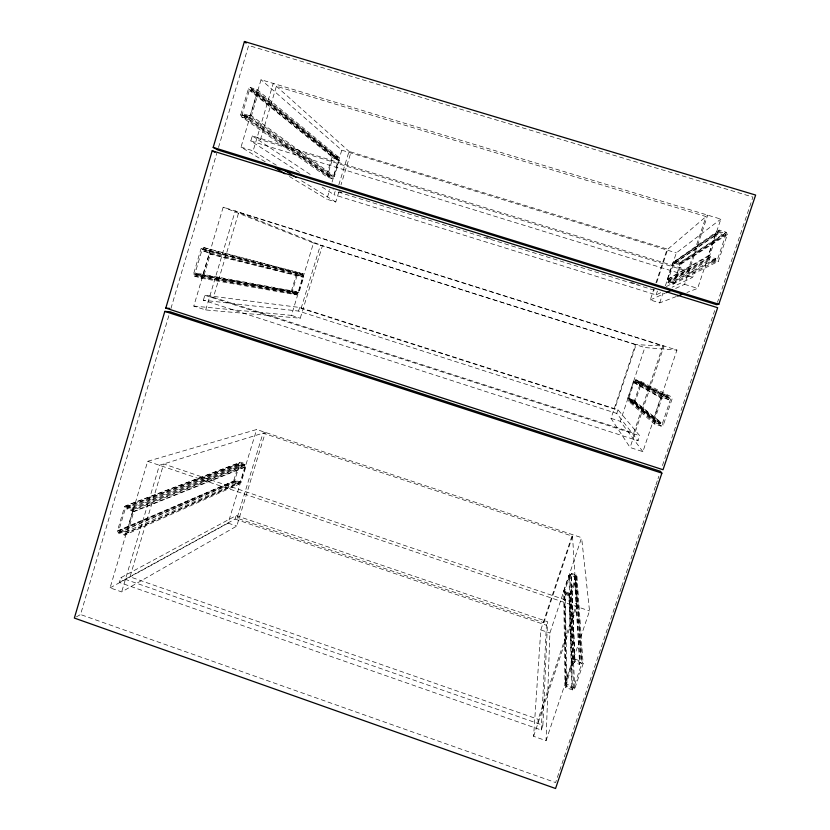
<?xml version="1.0" encoding="UTF-8"?>
<svg xmlns="http://www.w3.org/2000/svg" width="830" height="830" viewBox="0 0 830 830"><rect width="100%" height="100%" fill="white"/><g stroke="black" fill="none" stroke-linecap="round" stroke-linejoin="round"><path stroke-width="0.62" stroke-dasharray="4.15 3.11" d="M533.607 736.314L576.923 606.647L572.43 534.613L540.807 629.918L533.607 736.314L546.047 740.671L549.896 633.02L581.612 537.664L256.657 429.515L147.688 461.304L110.089 587.858L121.668 591.914L236.758 526.064L265.372 432.409L159.412 465.267L121.668 591.914M542.882 725.202L547.582 621.691L236.145 515.586L120.765 577.742L119.364 582.452L541.264 730.027L542.882 725.202L120.765 577.742M541.264 730.027L546.399 625.239L547.582 621.691M537.902 723.47L538.151 719.288L576.736 603.721L163.686 463.949L130.009 576.84L538.151 719.288M543.816 622.728L572.524 536.201L263.017 433.146L237.058 518.159L543.816 622.728L543.951 620.446M76.422 616.877L80.541 614.532L169.974 311.779M170.939 308.521L216.786 153.291M218.508 147.46L248.637 45.484L752.935 197.084L717.483 302.286M244.954 464.613L240.7 463.182L239.849 463.617L234.568 480.995L235.015 481.867L239.258 483.299L238.999 484.17L124.697 535.122L118.514 532.985L117.435 530.878L124.687 506.435L126.7 505.387L240.607 462.186L245.224 463.742L244.954 464.613L132.541 508.697L126.824 506.736L125.693 507.327L118.742 530.795L119.344 531.968L125.05 533.939L241.229 482.033L245.856 466.854L245.068 465.298L241.022 463.939L127.27 507.763L126.928 508.946L131.866 510.637L244.435 466.055L244.881 466.927L240.482 481.379L239.631 481.815L235.959 480.58L120.609 530.235L120.257 531.418L125.662 533.285L241.229 482.033M302.805 274.73L298.468 273.35L297.607 273.817L292.16 291.704L292.617 292.585L296.943 293.976L296.673 294.878L201.016 278.164L194.666 276.131L193.566 273.983L201.099 248.544L203.184 247.413L303.085 273.827L302.805 274.73L201.099 248.544M240.721 114.851L248.44 88.8L250.556 87.607L257.02 89.567L338.619 157.192L338.339 158.105L333.951 156.756L333.069 157.233L327.539 175.441L327.995 176.334L332.374 177.693L332.093 178.606L327.342 177.132L241.831 117.02L240.721 114.851L327.995 176.334M296.943 293.976L201.379 276.94L195.517 275.052L194.905 273.848L202.147 249.436L203.309 248.803L298.468 273.35M241.831 117.02L248.284 119.001L248.658 117.746L242.702 115.92L242.08 114.706L249.498 89.681L250.681 89.017L256.646 90.833L338.339 158.105M298.956 292.648L204.087 275.114L202.012 276.245L196.461 274.46L196.824 273.236L298.188 291.984L302.732 277.106L302.276 276.214L298.53 275.021L298.8 274.118L302.919 275.436L303.728 277.013L298.956 292.648L297.42 293.467L195.517 275.052M196.824 273.236L201.887 274.855L203.049 274.222L209.087 253.897L208.475 252.694L203.402 251.075L203.765 249.84L302.919 275.436M337.8 159.619L334.002 158.447L250.774 91.342L251.148 90.076L256.802 91.798L338.453 158.81L339.263 160.398L334.417 176.313L332.861 177.174L328.701 175.877L243.667 115.297L244.041 114.042L249.187 115.619L332.768 176.136L333.639 175.659L338.256 160.512L337.8 159.619L250.681 89.017M124.697 535.122L125.05 533.939M132.541 508.697L132.893 507.514L245.224 463.742M201.016 278.164L201.379 276.94M303.085 273.827L209.544 249.436L209.181 250.67L203.309 248.803M256.646 90.833L257.02 89.567M131.866 510.637L132.468 511.82L126.668 531.356L125.538 531.937L120.609 530.235M249.187 115.619L250.37 114.955L256.553 94.132L255.92 92.908L250.774 91.342M205.716 309.953L235.222 210.965L322.382 245.805L300.263 318.212L205.716 309.953L193.795 306.083L223.177 207.178L676.938 350.084L642.897 451.655L630.084 447.505L611.005 418.351L635.469 344.606L663.99 346.006L630.084 447.505M265.237 161.798L241.022 147.107L261.045 79.711L720.834 219.12L697.625 288.373L686.96 292.461M127.685 532.248L133.775 511.737L132.696 509.62L127.27 507.763M204.087 275.114L210.436 253.773L209.326 251.625M256.802 91.798L257.923 93.977L251.417 115.847L249.311 117.03L243.667 115.297M203.381 300.211L204.844 295.293L299.661 307.463L617.976 409.761L639.702 435.719L638.021 440.761L203.381 300.211L298.561 311.074L616.752 413.433L638.021 440.761M299.454 172.401L250.785 140.965L252.289 135.923L694.409 272.167L692.677 277.334L672.113 287.221M276.276 165.17L253.14 150.853L273.236 83.415L350.748 152.938L341.006 184.831M209.627 296.839L213.414 297.316L238.75 212.376L662.817 345.944L633.747 433.021L634.577 434.059M260.454 139.637L276.39 86.237L706.029 216.568L687.728 271.358L260.454 139.637L257.144 137.417M238.999 484.17L234.392 482.614L233.593 481.068L239.102 462.964L240.607 462.186M296.673 294.878L291.973 293.374L291.164 291.797L296.839 273.163L298.375 272.333M119.344 531.968L235.699 481.452L235.959 480.58M126.928 508.946L240.762 464.81L241.022 463.939M196.461 274.46L293.312 292.15L293.581 291.247L297.327 292.451L298.188 291.984M328.701 175.877L328.981 174.964L332.768 176.136M334.002 158.447L334.283 157.524L338.453 158.81M110.089 587.858L228.136 523.118L256.657 429.515M193.795 306.083L291.444 315.369L313.501 243.003L223.177 207.178M338.764 192.166L335.766 201.981L326.854 199.2L329.832 189.396M332.073 182.04L341.784 150.178L261.045 79.711M119.364 582.452L235.077 519.072L236.145 515.586M298.561 311.074L299.661 307.463M660.69 292.71L656.115 294.909L334.065 194.76L335.185 191.087L333.027 189.655M301.124 308.345L320.453 245.037L636.102 344.637L614.698 409.128L301.124 308.345L303.189 308.604M338.837 184.8L349.036 151.402L667.756 249.228L656.405 283.455M676.294 296.538L659.694 302.888L650.284 299.962L653.926 288.996M655.949 282.895L666.864 249.996L707.7 215.136L684.584 284.337L675.444 288.508M616.752 413.433L617.976 409.761M656.115 294.909L657.36 291.164L335.185 191.087M563.705 590.939L568.851 575.47L570.459 574.692L574.723 576.124L580.046 663.149L579.641 664.363L574.318 662.537L573.074 663.118L566.361 683.152L566.994 684.377L572.306 686.213L571.901 687.427L566.07 685.404L564.94 683.215L563.705 590.939L564.525 592.537L565.811 687.572L572.472 689.875L574.682 688.838L583.106 663.741L576.964 576.539L576.134 574.941L571.268 573.302L574.889 660.473L581.052 662.589L581.685 663.813L573.592 687.904L572.358 688.485L566.216 686.358L564.742 590.877L569.639 576.145L570.542 575.709L574.433 577.016L579.641 664.363M627.895 397.944L633.197 382.007L634.846 381.178L639.193 382.557L668.98 398.286L668.555 399.552L663.077 397.809L634.919 382.215L633.996 382.682L628.953 397.861L629.42 398.774L655.441 420.571L660.908 422.325L660.483 423.591L654.486 421.661L628.725 399.562L627.895 397.944L653.345 419.43L654.486 421.661M667.341 279.326L708.166 255.827L715.699 233.355L718.023 232.151L724.134 234.019L723.698 235.315L718.126 233.614L716.83 234.288L709.65 255.692L710.304 256.958L715.854 258.659L715.429 259.956L672.58 282.325L668.181 280.965L667.341 279.326L672.746 263.1L718.749 231.425L719.185 230.118L726.177 232.244L727.339 234.517L718.334 261.326L716.01 262.519L709.038 260.381L667.984 282.615L673.005 284.171L718.334 261.326M642.897 451.655L620.301 421.339L644.837 347.563L676.938 350.084M659.694 302.888L662.942 293.135M665.38 285.821L676.326 252.901L720.834 219.12M715.854 258.659L672.891 281.391L668.887 280.146L668.409 279.233L673.555 263.774L716.83 234.288M628.528 401.191L628.829 400.278L633.415 401.741L660.96 424.67L662.236 424.037L670.661 398.94L670.018 397.684L663.678 395.661L635.355 380.659L635.666 379.735L640.646 381.323L670.972 396.584L672.124 398.825L663.346 424.97L661.064 426.101L654.216 423.902L628.528 401.191L633.487 402.789L661.064 426.101M667.984 282.615L668.295 281.681L709.474 259.085L715.906 261.056L717.203 260.392L725.845 234.651L725.192 233.386L718.749 231.425M719.185 230.118L675.247 260.776L674.935 261.709L679.583 263.141L680.061 264.054L673.867 282.636L672.923 283.123L668.295 281.681M571.901 687.427L569.079 593.087L565.199 591.769L564.742 590.877M574.433 577.016L574.723 576.124M660.483 423.591L633.072 400.952L633.373 400.039L629.42 398.774M668.555 399.552L638.893 383.481L639.193 382.557M672.58 282.325L672.891 281.391M673.555 263.774L674.489 263.297L678.504 264.531L678.826 263.598L725.192 233.386M573.592 687.904L570.023 594.311L575.927 576.601L575.46 575.709L570.967 574.194M633.415 401.741L634.338 401.284L640.418 383.035L639.951 382.122L635.355 380.659M574.682 688.838L570.812 594.986L576.964 576.539M727.339 234.517L681.129 263.961L674.676 283.32L673.005 284.171M564.94 683.215L571.995 662.184L568.851 575.47M653.345 419.43L660.69 397.508L662.973 396.367L668.98 398.286M546.047 740.671L589.528 610.922L581.612 537.664M655.441 420.571L654.797 419.316L661.801 398.442L663.077 397.809M565.811 687.572L566.216 686.358M574.889 660.473L571.268 573.302M654.216 423.902L654.631 422.636L628.829 400.278M663.678 395.661L664.104 394.395L635.666 379.735M709.038 260.381L709.474 259.085M621.276 587.744L555.623 782.566L80.541 614.532M621.691 586.52L655.555 486.048M655.97 484.824L657.619 479.916M658.034 478.692L658.854 476.244M662.465 465.547L714.672 310.607M672.746 263.1L718.023 232.151M674.489 263.297L718.126 233.614M675.247 260.776L680.289 262.322L726.177 232.244M678.504 264.531L723.698 235.315M680.061 264.054L725.845 234.651M668.409 279.233L709.65 255.692M668.887 280.146L710.304 256.958M668.181 280.965L709.328 258.089L715.429 259.956M338.619 157.192L333.857 155.718L332.301 156.579L326.532 175.545L327.342 177.132M237.058 518.159L239.6 516.758M653.594 290.002L654.372 289.577M687.728 271.358L689.191 270.559M666.345 286.558L717.203 260.392M633.487 402.789L635.137 401.959L641.476 382.952L640.646 381.323M570.023 594.311L569.121 594.747L564.628 593.232L564.338 594.124L569.204 595.764L570.812 594.986M571.995 662.184L574.204 661.137L580.046 663.149M650.284 299.962L665.152 293.187M125.538 531.937L240.482 481.379M118.514 532.985L234.392 482.614M117.435 530.878L233.593 481.068M118.742 530.795L234.568 480.995M132.468 511.82L244.881 466.927M133.775 511.737L245.856 466.854M132.696 509.62L245.068 465.298M126.824 506.736L240.7 463.182M125.693 507.327L239.849 463.617M124.687 506.435L239.102 462.964M194.666 276.131L291.973 293.374M193.566 273.983L291.164 291.797M194.905 273.848L297.327 292.451M209.087 253.897L302.732 277.106M210.436 253.773L303.728 277.013M203.402 251.075L302.276 276.214M202.147 249.436L298.8 274.118M341.784 150.178L676.326 252.901M674.417 262.238L678.826 263.598M250.785 140.965L692.677 277.334M241.022 147.107L253.14 150.853M684.584 284.337L697.625 288.373M339.418 191.751L341.887 192.519M486.401 237.401L491.339 238.936M630.904 282.283L638.312 284.586M313.501 243.003L644.837 347.563M634.919 382.215L638.893 383.481M203.184 247.413L209.544 249.436M664.104 394.395L670.972 396.584M293.312 292.15L297.42 293.467M628.725 399.562L633.072 400.952M654.631 422.636L660.96 424.67M291.444 315.369L300.263 318.212M611.005 418.351L620.301 421.339M213.414 297.316L633.747 433.021M204.844 295.293L639.702 435.719M240.762 464.81L244.435 466.055M235.699 481.452L239.725 482.811M564.525 592.537L568.778 593.969M147.688 461.304L589.528 610.922M235.077 519.072L546.399 625.239M228.136 523.118L236.758 526.064M540.807 629.918L549.896 633.02M126.7 505.387L132.893 507.514M575.304 659.259L581.986 661.552L583.106 663.741M639.951 382.122L672.124 398.825M640.418 383.035L670.661 398.94M634.846 381.178L662.973 396.367M633.197 382.007L660.69 397.508M633.996 382.682L661.801 398.442M289.442 176.489L326.854 199.2M301.612 180.847L335.766 201.981M322.165 187.072L334.065 194.76M252.289 135.923L312.578 176.043M242.08 114.706L332.093 178.606M244.041 114.042L332.374 177.693M249.311 117.03L332.861 177.174M250.37 114.955L334.417 176.313M633.373 400.039L660.908 422.325M248.44 88.8L333.069 157.233M251.148 90.076L338.256 160.512M250.556 87.607L333.857 155.718M257.923 93.977L339.263 160.398M634.338 401.284L663.346 424.97M628.953 397.861L654.797 419.316M614.252 408.568L614.698 409.128M708.166 255.827L709.328 258.089M680.289 262.322L681.129 263.961M576.134 574.941L581.986 661.552M575.927 576.601L581.685 663.813M575.46 575.709L581.052 662.589M570.459 574.692L574.318 662.537M569.639 576.145L573.074 663.118M569.079 593.087L572.472 689.875M565.199 591.769L566.994 684.377"/><path stroke-width="1.25" d="M164.817 311.395L74.358 618.06L555.561 788.5L661.884 473.142L660.504 471.336L169.974 311.779L164.817 311.395L661.884 473.142M165.793 308.096L212.19 150.78L717.66 307.712L663.035 469.728L165.793 308.096L169.652 308.418M213.196 147.398L244.425 41.5L755.642 195.06L718.842 304.226L716.653 304.724L217.771 149.95L213.196 147.398L718.842 304.226M666.293 292.668L672.01 290.064M677.477 296.082L683.401 293.82M212.19 150.78L214.949 152.295M272.935 166.467L285.043 173.823M285.084 170.617L296.103 177.433M244.425 41.5L246.105 43.098"/></g></svg>
